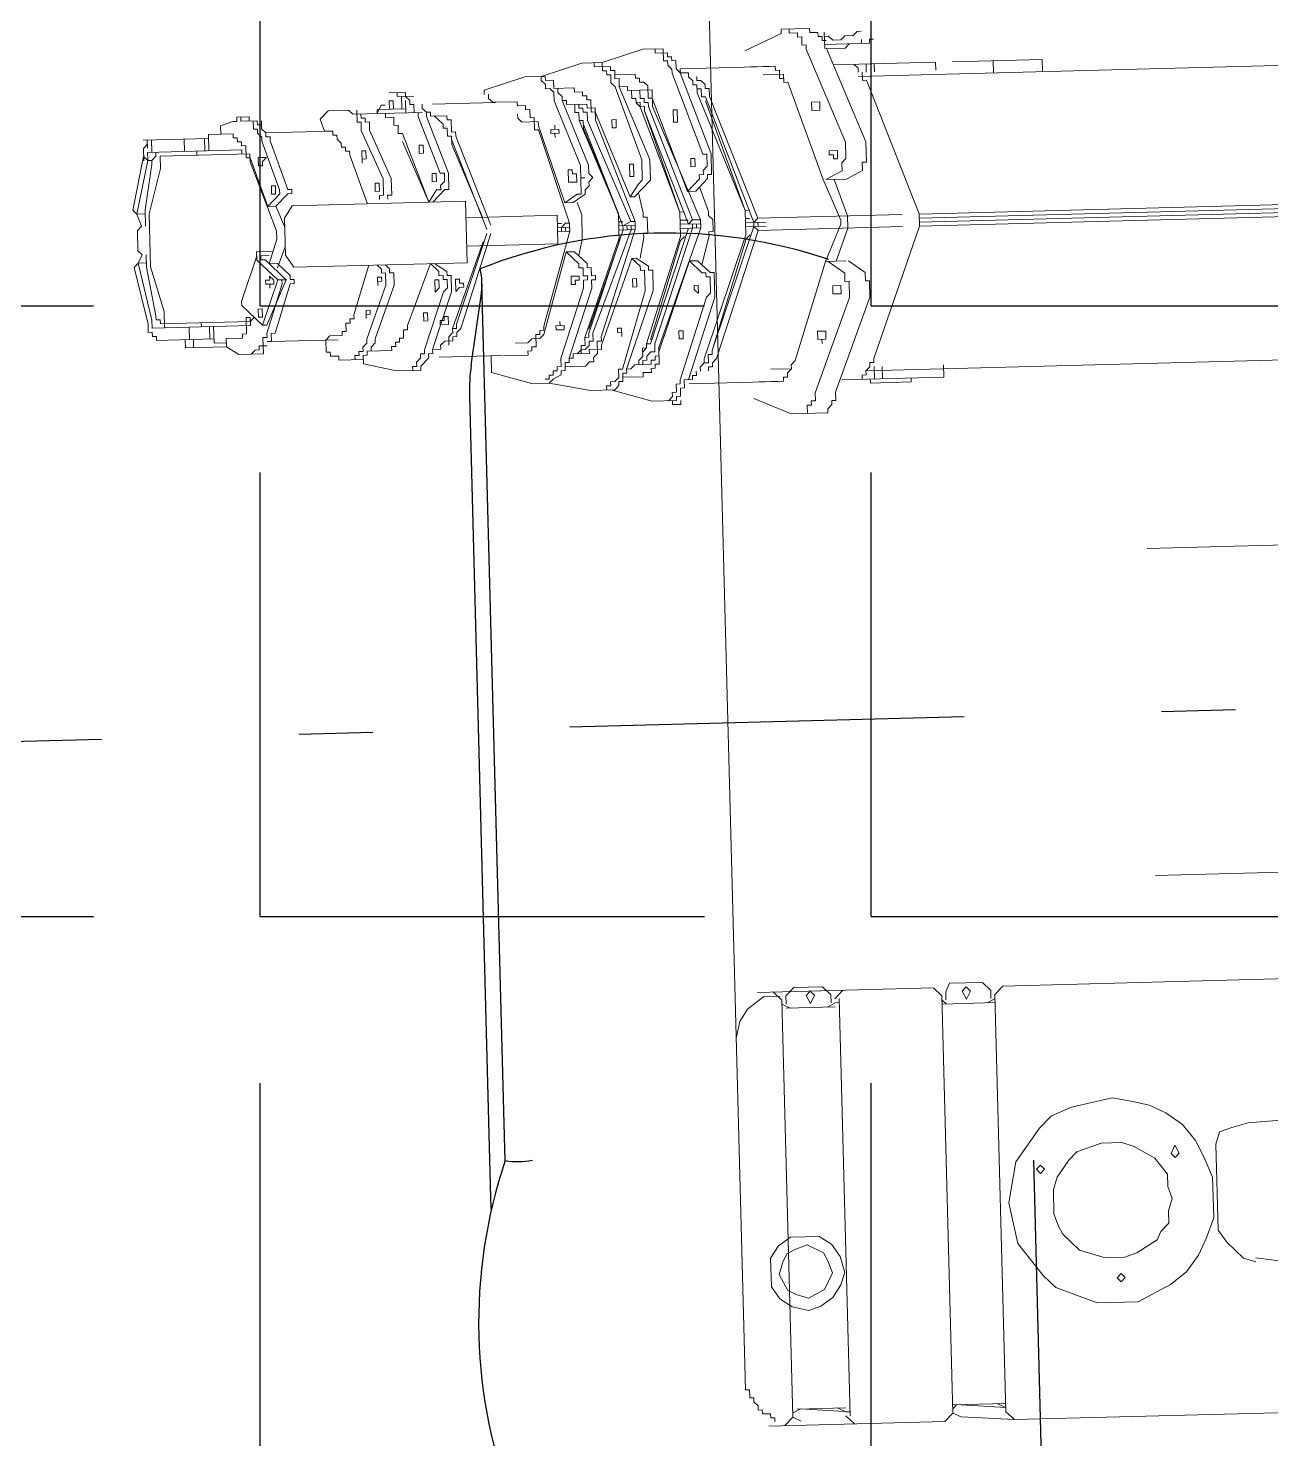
# Model space of a CAD drawing. Header units: metres. Extents: x 668617 to 675126, y 2286318 to 2293677.
# Drawn here: x 669902.987 to 669904.665, y 2287272.195 to 2287274.101 of the extents above; entities that cross this region are included whole.
import ezdxf

# ---------------------------------------------------------------- set-up
doc = ezdxf.new("R2010")
doc.units = ezdxf.units.M
doc.header["$MEASUREMENT"] = 0
doc.linetypes.add('DASHDOT2', pattern=[12.7, 6.35, -3.175, 0, -3.175])
doc.layers.add('2', color=7, linetype='Continuous')
doc.layers.add('DMTG-ZONA-TRABAJO', color=250, linetype='Continuous')

# ---------------------------------------------------------------- blocks, each defined once
blk = doc.blocks.new('A$C0C9960AB')
at = {"layer": '2', "color": 7, "linetype": 'DASHDOT2', "ltscale": 70}
blk.add_line((0, -3210.4), (0, 3210.4), dxfattribs=at)
at = {"layer": '2'}
for p, q in [((376.1, 1227.2), (-527.9, 1227.2)), ((410.8, 1224.2), (488.5, 1210.9)), ((-486.7, 1209.7), (503.1, 1209.7)), ((-501.5, 614.5), (-894, 614.5))]:
    blk.add_line(p, q, dxfattribs=at)
for centre, radius, start, end in [((-682.7, 675.4), 569.1, 69.8011, 110.1989), ((-527.9, 1021.5), 205.7, 90, 93.8047), ((376.1, 1021.5), 205.7, 80.2835, 90), ((-401.6, 1193.5), 86.1, 169.2883, 189.7165), ((503.1, 1295.8), 86.1, 260.2835, 280.7117), ((-15, 1014.7), 569.1, 339.8011, 20.1989)]:
    blk.add_arc(centre, radius, start, end, dxfattribs=at)
blk = doc.blocks.new('A$C29826394')
at = {"layer": '2', "linetype": 'Continuous', "lineweight": 20}
blk.add_line((714.7, 1265.8), (1042.1, 1265.8), dxfattribs=at)
for points in [[(-751.6, 1265.8), (-751.6, 1261.2), (-760.8, 1261.2), (-760.8, 1256.6), (-765.5, 1256.6), (-770.1, 1252), (-774.7, 1252), (-774.7, 1247.4), (-779.3, 1247.4), (-779.3, 1238.1), (-783.9, 1238.1), (-783.9, 1233.5), (-788.5, 1233.5)], [(714.7, 1265.8), (-751.6, 1265.8)], [(-355.1, 1265.8), (-336.6, 1261.2), (-322.8, 1252), (-309, 1233.5), (-309, 1215.1)], [(-793.1, 1042.1), (-793.1, 1240.4)], [(-304.3, 1042.1), (-304.3, 1240.4)], [(-636.3, 1233.5), (-604.1, 1233.5), (-590.2, 1224.3), (-581, 1210.5), (-581, 1178.2), (-590.2, 1164.4), (-604.1, 1155.1), (-622.5, 1150.5), (-636.3, 1155.1), (-650.2, 1164.4), (-659.4, 1178.2), (-664, 1192), (-659.4, 1210.5), (-650.2, 1224.3), (-636.3, 1233.5)], [(-622.5, 1224.3), (-608.7, 1219.7), (-599.5, 1215.1), (-594.8, 1205.9), (-590.2, 1192), (-599.5, 1173.6), (-608.7, 1169), (-622.5, 1164.4), (-641, 1173.6), (-650.2, 1192), (-645.6, 1205.9), (-641, 1215.1), (-622.5, 1224.3)], [(-783.9, 1213.3), (-793.1, 1222.5)], [(-788.5, 1204), (-783.9, 1213.3)], [(-313.6, 1213.3), (-783.9, 1213.3)], [(-774.7, 1204), (-779.3, 1213.3)], [(-774.7, 1153.3), (-774.7, 1208.6)], [(-318.2, 1213.3), (-322.8, 1204)], [(-322.8, 1208.6), (-322.8, 1153.3)], [(-309, 1208.6), (-318.2, 1208.6)], [(-304.3, 1222.5), (-313.6, 1213.3)], [(-299.7, 1199.4), (-309, 1208.6)], [(-779.3, 1148.7), (-774.7, 1204)], [(-299.7, 1167.1), (-299.7, 1199.4)], [(-309, 1185.6), (-318.2, 1181), (-309, 1176.4), (-304.3, 1181), (-309, 1185.6)], [(-779.3, 1153.3), (-774.7, 1162.5)], [(-322.8, 1162.5), (-318.2, 1153.3)], [(-309, 1157.9), (-299.7, 1167.1)], [(-793.1, 1144.1), (-783.9, 1153.3)], [(-313.6, 1148.7), (-783.9, 1148.7)], [(-779.3, 1148.7), (-779.3, 1153.3)], [(-309, 1157.9), (-318.2, 1157.9)], [(-318.2, 1148.7), (-318.2, 1153.3)], [(-313.6, 1153.3), (-304.3, 1144.1)], [(-783.9, 1032.9), (-793.1, 1042.1)], [(-304.3, 1042.1), (-313.6, 1032.9)], [(-793.1, 963.7), (-788.5, 1023.7)], [(-788.5, 1023.7), (-783.9, 1032.9)], [(-313.6, 1032.9), (-783.9, 1032.9)], [(-774.7, 1028.3), (-779.3, 1032.9)], [(-779.3, 973), (-774.7, 1023.7)], [(-774.7, 973), (-774.7, 1032.9)], [(-318.2, 1032.9), (-322.8, 1028.3)], [(-322.8, 1032.9), (-322.8, 973)], [(-309, 1028.3), (-318.2, 1028.3)], [(-299.7, 1023.7), (-309, 1028.3)], [(-299.7, 986.8), (-299.7, 1023.7)], [(-309, 1009.9), (-318.2, 1005.2), (-309, 1000.6), (-304.3, 1005.2), (-309, 1009.9)], [(-309, 977.6), (-299.7, 986.8)], [(-793.1, 963.7), (-783.9, 973)], [(-313.6, 973), (-783.9, 973)], [(-779.3, 973), (-774.7, 982.2)], [(-322.8, 982.2), (-318.2, 973)], [(-309, 977.6), (-318.2, 977.6)], [(-313.6, 973), (-304.3, 963.7)], [(-793.1, 608.7), (-793.1, 963.7)], [(-548.7, 963.7), (-502.6, 954.5), (-465.7, 926.9), (-451.9, 913), (-442.7, 890), (-433.5, 843.9), (-438.1, 820.8), (-442.7, 802.4), (-451.9, 783.9), (-465.7, 765.5), (-484.2, 751.6), (-502.6, 742.4), (-525.7, 733.2), (-571.8, 733.2), (-594.8, 742.4), (-613.3, 751.6), (-631.7, 765.5), (-645.6, 783.9), (-664, 820.8), (-664, 866.9), (-645.6, 913), (-631.7, 926.9), (-594.8, 954.5), (-548.7, 963.7)], [(-309, 608.7), (-304.3, 627.1), (-304.3, 963.7)], [(-511.8, 931.5), (-516.5, 926.9), (-511.8, 922.2), (-507.2, 926.9), (-511.8, 931.5)], [(-562.6, 913), (-534.9, 913), (-521.1, 908.4), (-502.6, 894.6), (-493.4, 885.4), (-484.2, 857.7), (-484.2, 834.6), (-488.8, 820.8), (-502.6, 797.7), (-521.1, 783.9), (-534.9, 783.9), (-548.7, 779.3), (-562.6, 783.9), (-576.4, 783.9), (-585.6, 793.1), (-594.8, 797.7), (-608.7, 820.8), (-613.3, 834.6), (-613.3, 857.7), (-604.1, 885.4), (-585.6, 903.8), (-576.4, 908.4), (-562.6, 913)], [(-636.3, 843.9), (-641, 839.2), (-636.3, 834.6), (-631.7, 839.2), (-636.3, 843.9)], [(-498, 779.3), (-502.6, 774.7), (-498, 770.1), (-488.8, 774.7), (-498, 779.3)], [(-608.7, 710.1), (-599.5, 719.3), (-585.6, 728.6)], [(-488.8, 728.6), (-585.6, 728.6)], [(-488.8, 728.6), (-475, 724), (-470.3, 710.1)], [(-622.5, 687.1), (-617.9, 700.9), (-608.7, 710.1)], [(-465.7, 691.7), (-470.3, 710.1)], [(-631.7, 599.5), (-617.9, 687.1)], [(-461.1, 608.7), (-465.7, 691.7)]]:
    blk.add_lwpolyline(points, dxfattribs=at)
blk = doc.blocks.new('A$C4956044A')
at = {"layer": '2', "linetype": 'Continuous', "lineweight": 20}
for points in [[(-184.4, -571.8), (-184.4, 788.5)], [(184.4, -673.2), (184.4, 788.5)]]:
    blk.add_lwpolyline(points, dxfattribs=at)
blk = doc.blocks.new('*U327')
at = {"linetype": 'Continuous', "lineweight": 20}
for p, q in [((544.9, 1587.1), (531, 1587.1)), ((591, 1582.5), (531, 1582.5)), ((595.6, 1587.1), (577.1, 1587.1)), ((664.8, 1587.1), (650.9, 1587.1)), ((660.1, 1582.5), (650.9, 1582.5)), ((660.1, 1476.4), (660.1, 1582.5)), ((429.6, 1485.6), (429.6, 1458)), ((646.3, 1467.2), (655.5, 1467.2)), ((429.6, 1458), (448, 1458)), ((650.9, 1448.7), (650.9, 1458)), ((420.4, 1373.3), (420.4, 1345.7)), ((655.5, 1341.1), (641.7, 1341.1)), ((687.8, 1345.7), (701.6, 1345.7)), ((406.5, 1308.8), (406.5, 1281.1)), ((720.1, 1290.3), (720.1, 1308.8)), ((674, 1239.6), (687.8, 1239.6)), ((388.1, 1155.4), (388.1, 1136.9)), ((674, 1146.1), (687.8, 1146.1)), ((733.9, 1132.3), (733.9, 1155.4)), ((378.9, 1090.8), (378.9, 1063.1)), ((425, 1090.8), (425, 1077)), ((600.2, 1095.4), (632.5, 1095.4)), ((747.8, 1067.7), (747.8, 1090.8)), ((683.2, 1077), (697, 1077)), ((365, 1021.6), (365, 994)), ((761.6, 998.6), (761.6, 1021.6)), ((406.5, 1012.4), (425, 1012.4)), ((697, 1012.4), (715.5, 1012.4)), ((706.3, 1017), (720.1, 1017)), ((747.8, 998.6), (761.6, 998.6)), ((346.6, 865.4), (346.6, 823.9)), ((757, 816.7), (775.4, 816.7)), ((761.6, 816.7), (761.6, 766))]:
    blk.add_line(p, q, dxfattribs=at)
for points in [[(531, 1600.9), (466.5, 1587.1)], [(535.6, 1596.3), (471.1, 1582.5)], [(531, 1600.9), (535.6, 1596.3)], [(535.6, 1596.3), (535.6, 1587.1)], [(535.6, 1596.3), (544.9, 1591.7)], [(577.1, 1591.7), (572.5, 1596.3), (549.5, 1596.3), (544.9, 1591.7)], [(591, 1596.3), (577.1, 1591.7)], [(595.6, 1600.9), (591, 1596.3)], [(591, 1596.3), (650.9, 1582.5)], [(591, 1596.3), (591, 1587.1)], [(595.6, 1600.9), (655.5, 1587.1)], [(448, 1577.9), (452.6, 1577.9), (452.6, 1582.5), (457.3, 1582.5), (457.3, 1587.1), (466.5, 1587.1)], [(448, 1577.9), (448, 1513.3)], [(461.9, 1471.8), (461.9, 1582.5), (471.1, 1582.5)], [(466.5, 1471.8), (466.5, 1573.2), (471.1, 1573.2), (471.1, 1577.9), (475.7, 1577.9)], [(531, 1587.1), (475.7, 1577.9)], [(531, 1582.5), (480.3, 1568.6)], [(591, 1582.5), (641.7, 1568.6)], [(595.6, 1587.1), (646.3, 1577.9)], [(646.3, 1577.9), (650.9, 1577.9), (655.5, 1573.2), (660.1, 1573.2)], [(655.5, 1587.1), (650.9, 1582.5)], [(650.9, 1582.5), (650.9, 1577.9)], [(660.1, 1577.9), (674, 1577.9)], [(664.8, 1587.1), (669.4, 1582.5)], [(674, 1582.5), (664.8, 1582.5)], [(674, 1587.1), (674, 1513.3)], [(461.9, 1568.6), (480.3, 1568.6)], [(641.7, 1568.6), (655.5, 1568.6)], [(655.5, 1568.6), (655.5, 1467.2)], [(438.8, 1545.6), (448, 1545.6)], [(438.8, 1545.6), (438.8, 1499.5)], [(438.8, 1536.4), (448, 1536.4)], [(448, 1541), (461.9, 1541)], [(461.9, 1527.1), (466.5, 1527.1)], [(655.5, 1527.1), (660.1, 1527.1)], [(660.1, 1541), (674, 1541)], [(443.4, 1513.3), (461.9, 1513.3)], [(443.4, 1513.3), (443.4, 1499.5)], [(448, 1517.9), (461.9, 1517.9)], [(660.1, 1517.9), (674, 1517.9)], [(660.1, 1513.3), (678.6, 1513.3)], [(678.6, 1513.3), (678.6, 1485.6)], [(438.8, 1499.5), (429.6, 1485.6)], [(438.8, 1499.5), (448, 1499.5)], [(448, 1499.5), (448, 1481)], [(678.6, 1499.5), (687.8, 1499.5)], [(687.8, 1499.5), (692.4, 1485.6)], [(448, 1481), (452.6, 1481), (452.6, 1476.4), (471.1, 1476.4)], [(484.9, 1481), (461.9, 1458)], [(489.5, 1481), (484.9, 1481)], [(489.5, 1481), (540.3, 1462.6)], [(664.8, 1471.8), (664.8, 1476.4), (669.4, 1476.4), (669.4, 1481), (674, 1481), (674, 1485.6), (678.6, 1485.6)], [(697, 1481), (692.4, 1481), (692.4, 1485.6)], [(697, 1481), (697, 1467.2)], [(429.6, 1471.8), (434.2, 1467.2), (434.2, 1462.6), (438.8, 1462.6), (438.8, 1453.4)], [(461.9, 1471.8), (471.1, 1471.8)], [(466.5, 1471.8), (471.1, 1467.2)], [(471.1, 1476.4), (471.1, 1471.8)], [(480.3, 1458), (480.3, 1462.6), (471.1, 1462.6)], [(471.1, 1462.6), (471.1, 1458)], [(535.6, 1462.6), (512.6, 1439.5)], [(544.9, 1444.1), (544.9, 1462.6), (535.6, 1462.6)], [(646.3, 1467.2), (567.9, 1439.5)], [(650.9, 1467.2), (595.6, 1448.7)], [(650.9, 1471.8), (664.8, 1471.8)], [(650.9, 1467.2), (650.9, 1471.8)], [(655.5, 1476.4), (660.1, 1476.4)], [(669.4, 1453.4), (674, 1453.4), (678.6, 1458), (683.2, 1458), (683.2, 1462.6), (692.4, 1462.6)], [(692.4, 1458), (692.4, 1476.4), (697, 1476.4)], [(692.4, 1467.2), (697, 1467.2)], [(443.4, 1453.4), (443.4, 1448.7), (452.6, 1448.7), (452.6, 1444.1)], [(448, 1458), (448, 1453.4), (452.6, 1453.4)], [(452.6, 1453.4), (508, 1434.9)], [(461.9, 1458), (461.9, 1453.4)], [(461.9, 1458), (512.6, 1439.5)], [(461.9, 1453.4), (512.6, 1430.3)], [(480.3, 1458), (471.1, 1458)], [(503.4, 1448.7), (508, 1448.7)], [(517.2, 1448.7), (512.6, 1448.7), (512.6, 1453.4), (508, 1453.4), (508, 1444.1)], [(535.6, 1453.4), (512.6, 1430.3)], [(517.2, 1448.7), (512.6, 1444.1)], [(531, 1448.7), (558.7, 1439.5)], [(531, 1448.7), (531, 1439.5)], [(540.3, 1448.7), (540.3, 1458), (535.6, 1458), (535.6, 1453.4)], [(595.6, 1448.7), (609.4, 1434.9)], [(595.6, 1448.7), (595.6, 1439.5)], [(669.4, 1453.4), (614, 1434.9)], [(650.9, 1458), (641.7, 1458), (641.7, 1453.4), (646.3, 1453.4), (650.9, 1448.7)], [(669.4, 1444.1), (674, 1444.1), (674, 1448.7), (678.6, 1448.7), (683.2, 1453.4), (692.4, 1453.4)], [(687.8, 1453.4), (687.8, 1458), (692.4, 1458)], [(452.6, 1444.1), (508, 1425.7)], [(512.6, 1444.1), (508, 1444.1)], [(508, 1434.9), (512.6, 1434.9)], [(512.6, 1439.5), (512.6, 1430.3)], [(531, 1439.5), (517.2, 1425.7)], [(526.4, 1439.5), (549.5, 1430.3)], [(558.7, 1439.5), (567.9, 1439.5)], [(595.6, 1439.5), (572.5, 1430.3)], [(595.6, 1439.5), (609.4, 1425.7)], [(618.6, 1444.1), (609.4, 1444.1), (609.4, 1439.5), (618.6, 1439.5)], [(609.4, 1434.9), (614, 1434.9)], [(669.4, 1444.1), (614, 1425.7)], [(618.6, 1439.5), (618.6, 1444.1)], [(508, 1425.7), (508, 1421.1), (512.6, 1421.1), (512.6, 1425.7), (517.2, 1425.7)], [(540.3, 1430.3), (526.4, 1421.1)], [(526.4, 1421.1), (526.4, 1225.9)], [(540.3, 1430.3), (581.8, 1430.3)], [(581.8, 1430.3), (595.6, 1421.1)], [(595.6, 1421.1), (595.6, 1225.9)], [(609.4, 1425.7), (609.4, 1421.1), (614, 1421.1), (614, 1425.7)], [(443.4, 1387.2), (429.6, 1387.2), (429.6, 1382.6), (425, 1382.6), (425, 1373.3), (420.4, 1373.3)], [(701.6, 1378), (692.4, 1387.2)], [(448, 1382.6), (448, 1368.7), (452.6, 1368.7), (452.6, 1364.1), (461.9, 1364.1), (461.9, 1359.5), (466.5, 1359.5), (466.5, 1354.9), (471.1, 1354.9)], [(650.9, 1354.9), (655.5, 1354.9), (655.5, 1359.5), (660.1, 1359.5), (660.1, 1364.1), (664.8, 1364.1), (669.4, 1368.7), (674, 1368.7), (674, 1373.3), (678.6, 1373.3), (678.6, 1382.6)], [(420.4, 1354.9), (425, 1354.9), (425, 1350.3), (429.6, 1350.3), (429.6, 1345.7), (434.2, 1345.7), (438.8, 1341.1), (443.4, 1341.1)], [(471.1, 1354.9), (526.4, 1336.5)], [(650.9, 1354.9), (595.6, 1336.5)], [(697, 1271.9), (697, 1350.3), (701.6, 1354.9)], [(415.7, 1345.7), (406.5, 1308.8)], [(415.7, 1345.7), (425, 1345.7)], [(425, 1345.7), (425, 1341.1), (429.6, 1341.1), (429.6, 1313.4)], [(429.6, 1336.5), (434.2, 1336.5), (438.8, 1331.8), (443.4, 1331.8)], [(443.4, 1341.1), (503.4, 1318)], [(466.5, 1341.1), (475.7, 1341.1)], [(471.1, 1341.1), (471.1, 1336.5)], [(471.1, 1336.5), (475.7, 1336.5), (475.7, 1341.1)], [(678.6, 1341.1), (623.3, 1318)], [(646.3, 1341.1), (646.3, 1336.5), (655.5, 1336.5)], [(655.5, 1336.5), (655.5, 1341.1)], [(678.6, 1341.1), (687.8, 1341.1), (687.8, 1345.7)], [(678.6, 1331.8), (687.8, 1331.8), (687.8, 1336.5), (692.4, 1336.5), (692.4, 1341.1), (697, 1341.1)], [(443.4, 1331.8), (503.4, 1308.8)], [(503.4, 1327.2), (512.6, 1327.2)], [(503.4, 1318), (517.2, 1318), (517.2, 1322.6), (521.8, 1322.6)], [(508, 1322.6), (512.6, 1322.6), (512.6, 1327.2)], [(508, 1327.2), (508, 1322.6)], [(526.4, 1327.2), (521.8, 1322.6)], [(600.2, 1322.6), (604.8, 1322.6), (604.8, 1318), (623.3, 1318)], [(618.6, 1327.2), (609.4, 1327.2), (609.4, 1322.6), (618.6, 1322.6)], [(618.6, 1322.6), (618.6, 1327.2)], [(678.6, 1331.8), (623.3, 1308.8)], [(697, 1322.6), (706.3, 1318)], [(701.6, 1322.6), (697, 1322.6)], [(701.6, 1322.6), (701.6, 1290.3)], [(429.6, 1313.4), (434.2, 1313.4), (434.2, 1308.8), (438.8, 1308.8), (438.8, 1304.2), (443.4, 1304.2), (443.4, 1299.6), (452.6, 1299.6), (452.6, 1294.9), (457.3, 1294.9)], [(503.4, 1308.8), (517.2, 1308.8), (517.2, 1313.4), (521.8, 1313.4)], [(526.4, 1318), (521.8, 1313.4)], [(600.2, 1313.4), (604.8, 1313.4), (604.8, 1308.8), (623.3, 1308.8)], [(674, 1294.9), (674, 1299.6), (683.2, 1299.6), (683.2, 1304.2), (692.4, 1304.2), (692.4, 1313.4), (697, 1313.4)], [(701.6, 1308.8), (710.9, 1308.8)], [(701.6, 1304.2), (710.9, 1304.2)], [(706.3, 1318), (706.3, 1313.4)], [(710.9, 1308.8), (710.9, 1304.2)], [(406.5, 1290.3), (411.1, 1290.3), (411.1, 1285.7), (415.7, 1285.7), (420.4, 1281.1), (425, 1281.1), (425, 1276.5), (429.6, 1276.5)], [(457.3, 1294.9), (526.4, 1267.3)], [(674, 1294.9), (595.6, 1267.3)], [(664.8, 1294.9), (595.6, 1267.3)], [(697, 1290.3), (710.9, 1290.3)], [(697, 1281.1), (706.3, 1281.1), (706.3, 1285.7), (710.9, 1285.7), (715.5, 1290.3)], [(701.6, 1294.9), (715.5, 1294.9)], [(715.5, 1281.1), (715.5, 1299.6), (720.1, 1299.6)], [(715.5, 1290.3), (720.1, 1290.3)], [(406.5, 1281.1), (411.1, 1281.1), (420.4, 1271.9), (425, 1271.9), (425, 1267.3), (429.6, 1267.3)], [(429.6, 1276.5), (494.1, 1253.4)], [(471.1, 1276.5), (461.9, 1276.5), (461.9, 1271.9), (471.1, 1271.9)], [(471.1, 1271.9), (471.1, 1276.5)], [(692.4, 1276.5), (627.9, 1253.4)], [(660.1, 1276.5), (650.9, 1276.5), (650.9, 1271.9), (660.1, 1271.9)], [(660.1, 1271.9), (660.1, 1276.5)], [(692.4, 1276.5), (697, 1276.5)], [(692.4, 1267.3), (697, 1267.3), (701.6, 1271.9), (706.3, 1271.9)], [(429.6, 1267.3), (494.1, 1244.2)], [(429.6, 1267.3), (429.6, 1258.1), (434.2, 1258.1), (438.8, 1253.4), (438.8, 1244.2)], [(461.9, 1258.1), (457.3, 1258.1), (457.3, 1248.8), (466.5, 1248.8)], [(466.5, 1248.8), (466.5, 1253.4), (461.9, 1253.4), (461.9, 1258.1)], [(508, 1262.7), (494.1, 1262.7), (498.8, 1258.1), (508, 1258.1)], [(494.1, 1253.4), (498.8, 1248.8), (508, 1248.8), (508, 1253.4), (512.6, 1253.4), (512.6, 1258.1), (517.2, 1258.1)], [(508, 1258.1), (508, 1262.7)], [(526.4, 1267.3), (517.2, 1258.1)], [(526.4, 1262.7), (517.2, 1248.8)], [(595.6, 1267.3), (609.4, 1258.1)], [(595.6, 1262.7), (609.4, 1248.8)], [(609.4, 1258.1), (609.4, 1253.4), (614, 1253.4), (618.6, 1248.8), (627.9, 1248.8), (627.9, 1253.4)], [(618.6, 1258.1), (627.9, 1258.1), (627.9, 1262.7), (618.6, 1262.7)], [(618.6, 1262.7), (618.6, 1258.1)], [(692.4, 1267.3), (627.9, 1244.2)], [(678.6, 1244.2), (678.6, 1248.8), (683.2, 1248.8), (687.8, 1253.4), (692.4, 1258.1)], [(692.4, 1244.2), (692.4, 1262.7), (697, 1262.7), (697, 1267.3)], [(434.2, 1248.8), (443.4, 1248.8)], [(438.8, 1244.2), (443.4, 1244.2), (443.4, 1239.6), (448, 1239.6), (452.6, 1235)], [(443.4, 1248.8), (448, 1244.2)], [(448, 1244.2), (452.6, 1244.2), (452.6, 1239.6), (457.3, 1239.6)], [(452.6, 1244.2), (549.5, 1207.3)], [(494.1, 1244.2), (512.6, 1244.2), (512.6, 1248.8), (517.2, 1248.8)], [(609.4, 1248.8), (609.4, 1244.2), (627.9, 1244.2)], [(669.4, 1239.6), (669.4, 1244.2), (678.6, 1244.2)], [(687.8, 1239.6), (687.8, 1244.2), (692.4, 1244.2)], [(452.6, 1235), (558.7, 1198.1)], [(457.3, 1239.6), (558.7, 1202.7)], [(508, 1239.6), (494.1, 1239.6), (498.8, 1235), (498.8, 1230.4), (503.4, 1230.4)], [(503.4, 1230.4), (503.4, 1235), (508, 1235), (508, 1239.6)], [(526.4, 1225.9), (595.6, 1225.9)], [(664.8, 1239.6), (563.3, 1202.7)], [(669.4, 1235), (567.9, 1198.1)], [(660.1, 1239.6), (577.1, 1207.3)], [(660.1, 1239.6), (669.4, 1239.6)], [(669.4, 1235), (674, 1235), (674, 1239.6)], [(401.9, 1201.5), (388.1, 1155.4)], [(401.9, 1201.5), (420.8, 1201.5)], [(706.3, 1164.6), (706.3, 1192.2), (710.9, 1196.9), (715.5, 1196.9)], [(715.5, 1201.5), (720.1, 1201.5)], [(720.1, 1201.5), (733.9, 1155.4)], [(420.4, 1187.6), (420.4, 1160)], [(434.2, 1173.8), (434.2, 1160)], [(683.2, 1141.5), (683.2, 1160), (687.8, 1164.6), (692.4, 1164.6)], [(687.8, 1146.1), (687.8, 1150.7), (697, 1150.7), (697, 1155.4), (701.6, 1155.4), (701.6, 1164.6), (706.3, 1164.6)], [(420.4, 1160), (425, 1160), (425, 1155.4), (429.6, 1155.4), (429.6, 1150.7), (443.4, 1150.7)], [(434.2, 1160), (438.8, 1155.4), (438.8, 1146.1)], [(438.8, 1146.1), (443.4, 1141.5)], [(443.4, 1150.7), (443.4, 1146.1), (448, 1146.1), (448, 1141.5), (452.6, 1141.5)], [(674, 1141.5), (674, 1146.1)], [(388.1, 1136.9), (378.9, 1090.8)], [(388.1, 1136.9), (392.7, 1132.3), (397.3, 1123.1), (401.9, 1123.1), (401.9, 1118.5), (411.1, 1118.5), (411.1, 1113.9), (415.7, 1113.9)], [(392.7, 1141.5), (392.7, 1136.9), (397.3, 1136.9), (397.3, 1132.3), (401.9, 1132.3), (401.9, 1127.7), (406.5, 1127.7), (406.5, 1123.1), (415.7, 1123.1)], [(443.4, 1141.5), (535.6, 1113.9)], [(452.6, 1141.5), (558.7, 1109.2)], [(674, 1141.5), (567.9, 1109.2)], [(678.6, 1141.5), (591, 1113.9)], [(678.6, 1141.5), (683.2, 1141.5)], [(706.3, 1123.1), (715.5, 1123.1), (720.1, 1127.7), (720.1, 1132.3), (724.7, 1132.3), (729.3, 1136.9), (733.9, 1136.9)], [(720.1, 1100), (720.1, 1123.1), (729.3, 1123.1), (729.3, 1132.3), (733.9, 1132.3)], [(733.9, 1136.9), (747.8, 1090.8)], [(406.5, 1118.5), (406.5, 1095.4)], [(415.7, 1123.1), (494.1, 1095.4)], [(415.7, 1113.9), (494.1, 1086.2)], [(415.7, 1113.9), (415.7, 1109.2), (420.4, 1109.2), (420.4, 1090.8)], [(452.6, 1118.5), (452.6, 1127.7), (448, 1127.7), (448, 1118.5)], [(448, 1118.5), (452.6, 1118.5)], [(457.3, 1123.1), (452.6, 1123.1)], [(535.6, 1113.9), (521.8, 1100)], [(535.6, 1113.9), (535.6, 1104.6)], [(544.9, 1123.1), (577.1, 1123.1)], [(558.7, 1123.1), (558.7, 1109.2)], [(563.3, 1118.5), (558.7, 1118.5)], [(558.7, 1113.9), (563.3, 1113.9)], [(563.3, 1123.1), (563.3, 1109.2)], [(563.3, 1118.5), (567.9, 1113.9)], [(567.9, 1123.1), (567.9, 1118.5)], [(567.9, 1113.9), (567.9, 1109.2)], [(591, 1113.9), (600.2, 1100)], [(591, 1113.9), (591, 1104.6)], [(706.3, 1123.1), (632.5, 1095.4)], [(706.3, 1113.9), (632.5, 1086.2)], [(669.4, 1123.1), (664.8, 1123.1)], [(674, 1118.5), (674, 1127.7), (669.4, 1127.7), (669.4, 1118.5)], [(669.4, 1118.5), (674, 1118.5)], [(674, 1123.1), (678.6, 1123.1)], [(701.6, 1086.2), (701.6, 1109.2), (706.3, 1109.2), (706.3, 1113.9)], [(706.3, 1113.9), (710.9, 1113.9), (715.5, 1118.5), (720.1, 1118.5)], [(420.4, 1104.6), (425, 1100)], [(420.4, 1100), (429.6, 1100)], [(425, 1100), (425, 1095.4), (429.6, 1090.8), (434.2, 1090.8), (434.2, 1086.2), (443.4, 1086.2)], [(429.6, 1100), (429.6, 1095.4), (438.8, 1095.4)], [(494.1, 1095.4), (503.4, 1095.4), (503.4, 1090.8), (508, 1090.8), (508, 1095.4), (517.2, 1095.4), (517.2, 1100), (521.8, 1100)], [(498.8, 1109.2), (498.8, 1104.6), (503.4, 1104.6), (503.4, 1100), (508, 1100)], [(508, 1100), (508, 1109.2), (498.8, 1109.2)], [(535.6, 1104.6), (521.8, 1090.8)], [(531, 1100), (549.5, 1095.4)], [(558.7, 1109.2), (567.9, 1109.2)], [(591, 1100), (577.1, 1095.4)], [(591, 1104.6), (600.2, 1090.8)], [(600.2, 1100), (600.2, 1095.4)], [(614, 1100), (623.3, 1100), (623.3, 1104.6), (627.9, 1104.6), (627.9, 1109.2)], [(627.9, 1109.2), (614, 1109.2), (614, 1100)], [(683.2, 1095.4), (692.4, 1095.4), (692.4, 1100), (701.6, 1100)], [(706.3, 1081.6), (706.3, 1086.2), (710.9, 1086.2), (710.9, 1090.8), (715.5, 1090.8), (715.5, 1100), (720.1, 1100)], [(406.5, 1095.4), (411.1, 1090.8), (411.1, 1086.2), (415.7, 1086.2), (420.4, 1081.6), (434.2, 1081.6)], [(420.4, 1090.8), (425, 1090.8)], [(434.2, 1081.6), (434.2, 1077), (438.8, 1077)], [(438.8, 1095.4), (438.8, 1090.8), (443.4, 1090.8)], [(438.8, 1095.4), (549.5, 1053.9)], [(443.4, 1090.8), (558.7, 1049.3)], [(443.4, 1086.2), (558.7, 1040.1)], [(448, 1090.8), (544.9, 1053.9)], [(494.1, 1086.2), (503.4, 1086.2), (503.4, 1081.6), (508, 1081.6), (508, 1086.2), (517.2, 1086.2), (517.2, 1090.8), (521.8, 1090.8)], [(549.5, 1095.4), (577.1, 1095.4)], [(678.6, 1090.8), (563.3, 1049.3)], [(683.2, 1086.2), (567.9, 1040.1)], [(683.2, 1095.4), (577.1, 1053.9)], [(678.6, 1090.8), (577.1, 1053.9)], [(674, 1090.8), (577.1, 1053.9)], [(600.2, 1090.8), (604.8, 1090.8), (609.4, 1086.2), (614, 1086.2), (618.6, 1081.6), (623.3, 1086.2), (632.5, 1086.2)], [(618.6, 1095.4), (618.6, 1090.8)], [(674, 1090.8), (683.2, 1090.8)], [(683.2, 1090.8), (683.2, 1095.4)], [(683.2, 1086.2), (692.4, 1086.2), (692.4, 1090.8), (697, 1090.8), (697, 1095.4), (701.6, 1095.4)], [(692.4, 1077), (692.4, 1081.6), (706.3, 1081.6)], [(697, 1077), (697, 1086.2), (701.6, 1086.2)], [(378.9, 1067.7), (365, 1021.6)], [(378.9, 1072.4), (383.5, 1072.4), (383.5, 1067.7), (388.1, 1067.7), (388.1, 1063.1), (392.7, 1058.5), (401.9, 1058.5), (401.9, 1053.9)], [(425, 1077), (429.6, 1077)], [(429.6, 1077), (526.4, 1040.1)], [(438.8, 1077), (558.7, 1035.5)], [(683.2, 1077), (567.9, 1035.5)], [(692.4, 1077), (595.6, 1040.1)], [(720.1, 1053.9), (724.7, 1058.5), (733.9, 1058.5), (733.9, 1063.1), (738.5, 1063.1), (738.5, 1067.7), (747.8, 1067.7)], [(743.1, 1058.5), (743.1, 1077), (747.8, 1077)], [(747.8, 1067.7), (761.6, 1021.6)], [(378.9, 1063.1), (383.5, 1058.5), (388.1, 1058.5), (388.1, 1053.9), (397.3, 1053.9), (397.3, 1049.3), (401.9, 1049.3)], [(392.7, 1053.9), (392.7, 1030.9)], [(401.9, 1053.9), (489.5, 1026.2)], [(401.9, 1049.3), (489.5, 1017)], [(401.9, 1049.3), (401.9, 1044.7), (406.5, 1040.1)], [(438.8, 1053.9), (448, 1053.9)], [(448, 1053.9), (448, 1058.5), (443.4, 1058.5), (443.4, 1053.9)], [(544.9, 1053.9), (577.1, 1053.9)], [(558.7, 1053.9), (558.7, 1035.5)], [(563.3, 1049.3), (558.7, 1049.3)], [(563.3, 1053.9), (563.3, 1035.5)], [(563.3, 1049.3), (567.9, 1040.1)], [(567.9, 1053.9), (567.9, 1049.3)], [(720.1, 1053.9), (637.1, 1026.2)], [(720.1, 1049.3), (637.1, 1017)], [(683.2, 1053.9), (683.2, 1058.5), (674, 1058.5), (674, 1053.9)], [(674, 1053.9), (683.2, 1053.9)], [(715.5, 1040.1), (720.1, 1040.1), (720.1, 1049.3)], [(720.1, 1049.3), (729.3, 1049.3), (729.3, 1053.9), (738.5, 1053.9), (738.5, 1058.5), (743.1, 1058.5)], [(733.9, 1053.9), (733.9, 1030.9)], [(406.5, 1040.1), (406.5, 1021.6)], [(406.5, 1035.5), (411.1, 1035.5), (415.7, 1030.9), (425, 1030.9), (425, 1026.2)], [(503.4, 1035.5), (503.4, 1040.1), (494.1, 1040.1), (494.1, 1035.5)], [(494.1, 1035.5), (503.4, 1035.5)], [(526.4, 1040.1), (517.2, 1030.9)], [(526.4, 1035.5), (517.2, 1021.6)], [(526.4, 1040.1), (526.4, 1035.5)], [(558.7, 1044.7), (563.3, 1044.7)], [(558.7, 1040.1), (563.3, 1040.1)], [(558.7, 1035.5), (567.9, 1035.5)], [(567.9, 1040.1), (567.9, 1035.5)], [(595.6, 1040.1), (609.4, 1030.9)], [(595.6, 1040.1), (595.6, 1035.5)], [(595.6, 1035.5), (614, 1017)], [(632.5, 1035.5), (632.5, 1040.1), (618.6, 1040.1), (618.6, 1035.5)], [(618.6, 1035.5), (632.5, 1035.5)], [(706.3, 1030.9), (706.3, 1035.5), (715.5, 1035.5)], [(715.5, 1040.1), (715.5, 1012.4)], [(392.7, 1030.9), (397.3, 1030.9), (397.3, 1021.6), (401.9, 1021.6), (401.9, 1017), (406.5, 1017), (406.5, 1012.4)], [(406.5, 1030.9), (411.1, 1030.9), (411.1, 1026.2), (415.7, 1026.2), (420.4, 1021.6), (420.4, 1017), (429.6, 1017)], [(406.5, 1021.6), (411.1, 1021.6), (411.1, 1017), (415.7, 1017), (415.7, 1012.4)], [(420.4, 1030.9), (425, 1026.2), (429.6, 1026.2), (429.6, 1021.6)], [(429.6, 1026.2), (549.5, 984.7)], [(429.6, 1021.6), (558.7, 975.5)], [(434.2, 1021.6), (544.9, 984.7)], [(489.5, 1026.2), (512.6, 1026.2), (512.6, 1030.9), (517.2, 1030.9)], [(489.5, 1017), (512.6, 1017), (512.6, 1021.6), (517.2, 1021.6)], [(526.4, 1030.9), (549.5, 1026.2)], [(549.5, 1026.2), (554.1, 1026.2), (554.1, 1021.6), (572.5, 1021.6), (572.5, 1026.2), (577.1, 1026.2)], [(692.4, 1021.6), (563.3, 975.5)], [(600.2, 1030.9), (577.1, 1026.2)], [(697, 1026.2), (577.1, 984.7)], [(692.4, 1021.6), (577.1, 984.7)], [(609.4, 1030.9), (614, 1026.2), (637.1, 1026.2)], [(692.4, 1021.6), (697, 1021.6), (697, 1026.2), (701.6, 1026.2), (701.6, 1030.9), (706.3, 1030.9)], [(697, 1026.2), (701.6, 1030.9)], [(697, 1017), (701.6, 1017), (701.6, 1021.6), (706.3, 1021.6), (706.3, 1026.2), (715.5, 1026.2)], [(720.1, 1017), (724.7, 1021.6), (724.7, 1026.2), (729.3, 1026.2), (729.3, 1030.9), (733.9, 1030.9)], [(365, 1003.2), (369.6, 998.6), (374.2, 998.6), (374.2, 994), (383.5, 994), (383.5, 989.4), (388.1, 989.4)], [(420.4, 1012.4), (521.8, 975.5)], [(425, 1012.4), (558.7, 961.7)], [(429.6, 1017), (558.7, 970.9)], [(697, 1017), (567.9, 970.9)], [(697, 1012.4), (567.9, 961.7)], [(706.3, 1012.4), (600.2, 975.5)], [(614, 1017), (637.1, 1017)], [(706.3, 1012.4), (706.3, 1017)], [(757, 994), (757, 1007.8), (761.6, 1007.8)], [(360.4, 998.6), (360.4, 989.4)], [(360.4, 998.6), (365, 998.6)], [(365, 989.4), (360.4, 989.4)], [(365, 994), (369.6, 994), (369.6, 989.4), (378.9, 989.4), (378.9, 984.7), (388.1, 984.7), (388.1, 975.5)], [(388.1, 989.4), (480.3, 957.1)], [(443.4, 984.7), (443.4, 989.4), (434.2, 989.4), (434.2, 984.7)], [(733.9, 989.4), (641.7, 957.1)], [(692.4, 984.7), (692.4, 989.4), (678.6, 989.4), (678.6, 984.7)], [(733.9, 989.4), (738.5, 989.4), (743.1, 994), (747.8, 994), (747.8, 998.6)], [(733.9, 980.1), (738.5, 984.7), (747.8, 984.7), (747.8, 989.4), (752.4, 989.4), (752.4, 994), (757, 994)], [(388.1, 980.1), (480.3, 947.9)], [(388.1, 975.5), (392.7, 975.5), (392.7, 970.9), (397.3, 970.9)], [(434.2, 984.7), (443.4, 984.7)], [(494.1, 966.3), (494.1, 970.9), (489.5, 970.9), (484.9, 966.3)], [(521.8, 975.5), (508, 961.7)], [(521.8, 975.5), (521.8, 966.3)], [(544.9, 984.7), (549.5, 980.1)], [(549.5, 984.7), (577.1, 984.7)], [(558.7, 984.7), (558.7, 961.7)], [(558.7, 970.9), (563.3, 970.9)], [(563.3, 984.7), (563.3, 961.7)], [(563.3, 975.5), (567.9, 970.9)], [(567.9, 984.7), (567.9, 975.5)], [(567.9, 970.9), (567.9, 961.7)], [(577.1, 984.7), (577.1, 980.1)], [(600.2, 975.5), (614, 961.7)], [(600.2, 975.5), (600.2, 966.3)], [(637.1, 966.3), (637.1, 970.9), (627.9, 970.9), (627.9, 966.3)], [(733.9, 980.1), (641.7, 947.9)], [(678.6, 984.7), (692.4, 984.7)], [(710.9, 961.7), (720.1, 961.7), (720.1, 966.3), (724.7, 966.3), (729.3, 970.9), (733.9, 970.9), (733.9, 980.1), (738.5, 980.1)], [(397.3, 966.3), (401.9, 966.3), (406.5, 961.7), (411.1, 961.7)], [(397.3, 957.1), (401.9, 957.1), (401.9, 952.5), (406.5, 952.5), (411.1, 947.9)], [(406.5, 961.7), (406.5, 957.1), (415.7, 957.1), (415.7, 952.5), (420.4, 952.5)], [(411.1, 961.7), (549.5, 911)], [(480.3, 957.1), (484.9, 952.5), (503.4, 952.5), (503.4, 957.1), (508, 957.1), (508, 961.7)], [(484.9, 966.3), (494.1, 966.3)], [(521.8, 966.3), (508, 952.5)], [(517.2, 961.7), (549.5, 952.5)], [(558.7, 966.3), (563.3, 966.3)], [(558.7, 961.7), (567.9, 961.7)], [(710.9, 961.7), (577.1, 911)], [(604.8, 961.7), (577.1, 952.5)], [(600.2, 966.3), (614, 952.5)], [(614, 961.7), (618.6, 961.7), (618.6, 957.1), (623.3, 957.1), (627.9, 952.5), (641.7, 952.5), (641.7, 957.1)], [(627.9, 966.3), (637.1, 966.3)], [(706.3, 947.9), (715.5, 947.9), (715.5, 952.5), (720.1, 952.5), (724.7, 957.1), (724.7, 961.7), (729.3, 961.7)], [(706.3, 952.5), (706.3, 957.1), (715.5, 957.1), (715.5, 961.7)], [(411.1, 947.9), (554.1, 897.1)], [(420.4, 952.5), (558.7, 901.7)], [(420.4, 952.5), (544.9, 911)], [(480.3, 947.9), (508, 947.9), (508, 952.5)], [(549.5, 952.5), (554.1, 952.5), (554.1, 947.9), (567.9, 947.9), (572.5, 952.5), (577.1, 952.5)], [(706.3, 952.5), (563.3, 901.7)], [(706.3, 947.9), (567.9, 897.1)], [(701.6, 952.5), (577.1, 911)], [(614, 952.5), (618.6, 952.5), (618.6, 947.9), (641.7, 947.9)], [(365, 906.9), (346.6, 865.4)], [(544.9, 911), (549.5, 906.4)], [(549.5, 911), (577.1, 911)], [(558.7, 911), (558.7, 887.9)], [(563.3, 911), (563.3, 887.9)], [(567.9, 911), (567.9, 906.4)], [(577.1, 911), (577.1, 906.4)], [(757, 906.9), (775.4, 865.4)], [(383.5, 900.6), (383.5, 873)], [(558.7, 901.7), (554.1, 897.1)], [(554.1, 897.1), (554.1, 734.4)], [(558.7, 901.7), (563.3, 901.7)], [(558.7, 897.1), (563.3, 897.1)], [(563.3, 901.7), (567.9, 897.1)], [(567.9, 897.1), (567.9, 734.4)], [(738.5, 900.6), (738.5, 873)], [(397.3, 886.8), (397.3, 863.8)], [(729.3, 886.8), (729.3, 863.8)], [(383.5, 873), (388.1, 873), (388.1, 868.4), (392.7, 868.4), (397.3, 863.8)], [(397.3, 863.8), (401.9, 863.8), (406.5, 859.1)], [(406.5, 859.1), (517.2, 822.3)], [(720.1, 859.1), (609.4, 822.3)], [(720.1, 863.8), (729.3, 863.8)], [(720.1, 859.1), (720.1, 863.8)], [(724.7, 863.8), (724.7, 868.4), (733.9, 868.4)], [(733.9, 868.4), (733.9, 873), (738.5, 873)], [(780, 833.1), (780, 865.4), (775.4, 865.4)], [(346.6, 847), (355.8, 847), (355.8, 842.3), (360.4, 842.3), (360.4, 837.7), (369.6, 837.7)], [(757, 837.7), (761.6, 837.7), (761.6, 842.3), (770.8, 842.3), (770.8, 847), (775.4, 847), (775.4, 856.2), (780, 856.2)], [(369.6, 837.7), (475.7, 796.2)], [(425, 828.5), (429.6, 828.5)], [(438.8, 823.9), (438.8, 833.1), (429.6, 833.1), (429.6, 823.9)], [(757, 837.7), (650.9, 796.2)], [(697, 823.9), (697, 833.1), (687.8, 833.1), (687.8, 823.9)], [(766.2, 819.3), (770.8, 819.3), (770.8, 823.9), (775.4, 823.9), (775.4, 833.1), (780, 833.1)], [(346.6, 823.9), (351.2, 823.9), (355.8, 819.3), (360.4, 819.3), (360.4, 814.7), (369.6, 814.7)], [(369.6, 814.7), (475.7, 773.2)], [(429.6, 823.9), (438.8, 823.9)], [(489.5, 805.5), (489.5, 814.7), (480.3, 814.7), (480.3, 805.5)], [(517.2, 819.3), (503.4, 800.8)], [(517.2, 822.3), (558.7, 803.8)], [(517.2, 822.3), (517.2, 799.2)], [(609.4, 822.3), (563.3, 803.8)], [(609.4, 819.3), (618.6, 800.8)], [(609.4, 819.3), (609.4, 796.2)], [(641.7, 805.5), (641.7, 814.7), (637.1, 814.7), (637.1, 810.1), (632.5, 810.1)], [(757, 814.7), (650.9, 773.2)], [(687.8, 823.9), (697, 823.9)], [(757, 816.7), (757, 793.7), (761.6, 789)], [(766.2, 819.3), (766.2, 814.7)], [(770.8, 816.7), (770.8, 812.1), (766.2, 807.5), (766.2, 798.3), (770.8, 793.7), (770.8, 784.4), (775.4, 779.8), (775.4, 775.2)], [(383.5, 807.5), (383.5, 692.2)], [(475.7, 796.2), (494.1, 796.2), (494.1, 800.8), (503.4, 800.8)], [(480.3, 805.5), (489.5, 805.5)], [(517.2, 796.2), (503.4, 777.8)], [(517.2, 810.1), (554.1, 796.2)], [(554.1, 796.2), (567.9, 796.2)], [(558.7, 803.8), (563.3, 803.8)], [(609.4, 810.1), (567.9, 796.2)], [(609.4, 796.2), (618.6, 777.8)], [(618.6, 800.8), (627.9, 800.8), (632.5, 796.2), (650.9, 796.2)], [(632.5, 810.1), (632.5, 805.5), (641.7, 805.5)], [(738.5, 807.5), (738.5, 692.2)], [(383.5, 784.4), (388.1, 784.4), (388.1, 779.8), (392.7, 779.8), (397.3, 775.2), (401.9, 775.2), (401.9, 770.6), (406.5, 770.6)], [(392.6, 779.7), (392.6, -193.3)], [(724.6, 779.7), (724.6, -921.9)], [(729.3, 779.8), (733.9, 779.8), (738.5, 784.4)], [(378.9, 775.2), (383.5, 775.2)], [(378.9, 775.2), (378.9, 729.1)], [(383.5, 770.6), (397.3, 770.6)], [(406.5, 770.6), (554.1, 715.3)], [(475.7, 773.2), (494.1, 773.2), (494.1, 777.8), (503.4, 777.8)], [(720.1, 770.6), (567.9, 715.3)], [(618.6, 777.8), (627.9, 777.8), (627.9, 773.2), (650.9, 773.2)], [(720.1, 770.6), (720.1, 775.2), (729.3, 775.2)], [(729.3, 770.6), (738.5, 770.6)], [(761.6, 775.2), (766.2, 775.2)], [(761.6, 766), (766.2, 766), (766.2, 761.4)], [(383.5, 761.4), (397.3, 761.4)], [(729.3, 761.4), (738.5, 761.4)], [(378.9, 729.1), (383.5, 729.1)], [(554, 715.1), (554, -972.6)], [(554.1, 715.3), (567.9, 715.3)], [(558.6, 715.1), (558.6, -968)], [(563.2, 715.1), (563.2, -972.6)], [(567.8, 715.1), (567.8, -834.2)], [(397.3, 692.2), (383.5, 692.2)], [(729.3, 692.2), (738.5, 692.2)], [(738.4, 673.6), (738.4, 572.2)], [(738.4, 627.5), (724.6, 627.5)], [(738.4, 572.2), (724.6, 572.2)]]:
    blk.add_lwpolyline(points, dxfattribs=at)
at = {"linetype": 'Continuous', "lineweight": 15}
for points in [[(443.4, 1448.7), (443.4, 1373.4)], [(678.6, 1448.7), (678.6, 1373.4)], [(443.4, 1387.2), (448, 1382.6)], [(692.4, 1387.2), (678.6, 1382.6)], [(701.6, 1354.9), (701.6, 1378)], [(420.8, 1189.3), (420.8, 1260.1)], [(706.1, 1189.3), (706.1, 1260.1)], [(544.9, 1123.1), (544.9, 1225.9)], [(577.1, 1123.1), (577.1, 1225.9)], [(383.5, 879.5), (383.5, 979.3)], [(738.5, 879.5), (738.5, 979.3)]]:
    blk.add_lwpolyline(points, dxfattribs=at)
for name, p in [('A$C0C9960AB', (0, 0)), ('A$C29826394', (0, -320)), ('A$C4956044A', (0, -320))]:
    blk.add_blockref(name, p, dxfattribs=at)

msp = doc.modelspace()

# ---------------------------------------------------------------- hatches: boundary and pattern name
at = {"layer": 'DMTG-ZONA-TRABAJO', "ltscale": 3}
h = msp.add_hatch(dxfattribs=at)
h.set_pattern_fill('ANGLE', color=30, scale=3)
h.set_pattern_definition([(0, (0, 0), (0, 0.825), [0.6, -0.225]), (90, (0, 0), (-0.825, 5e-17), [0.6, -0.225])])
h.paths.add_polyline_path([(669898.72535, 2287293.51272), (669912.1139, 2287293.84486), (669912.86971, 2287263.37755), (669899.92572, 2287263.05644)])

# ---------------------------------------------------------------- block references
at = {"linetype": 'Continuous', "lineweight": 15, "xscale": 0.00119868961392816, "yscale": 0.00119868961392816, "zscale": 0.00119868961392816, "rotation": 91.50600517212919}
msp.add_blockref('*U327', (669905.06552, 2287273.19166), dxfattribs=at)

doc.saveas('drawing.dxf')
